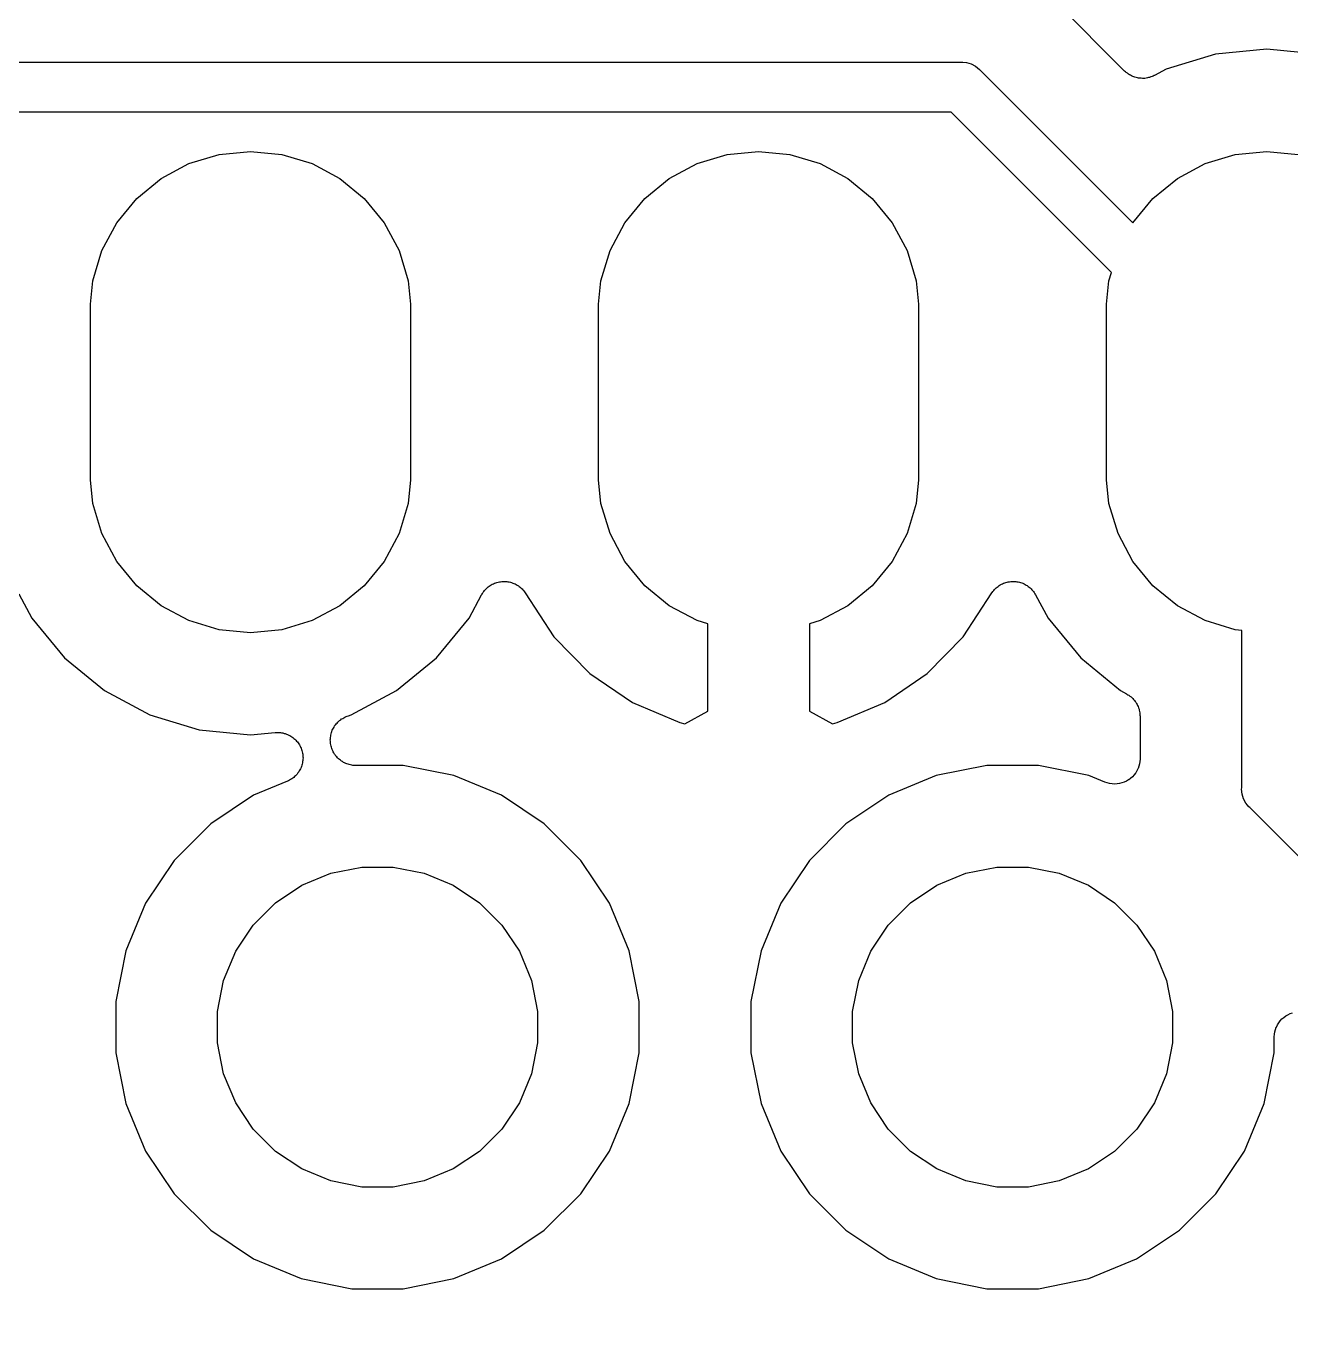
# Model space of a CAD drawing. Extents: x 20 to 116, y -135 to -20.
# Drawn here: x 81.12 to 87.45, y -66.48 to -59.96 of the extents above; entities that cross this region are included whole.
import ezdxf

# ---------------------------------------------------------------- set-up
doc = ezdxf.new("R2010")
doc.units = 0
doc.layers.add('BLACK', color=7, linetype='CONTINUOUS')

msp = doc.modelspace()

# ---------------------------------------------------------------- linework, layer by layer
at = {"layer": 'BLACK', "linetype": 'Continuous'}
for p, q in [((86.6146, -60.1844), (86.274, -59.8438)), ((87.0686, -60.1009), (86.822, -60.1757)), ((87.325, -60.0757), (87.0686, -60.1009)), ((87.5814, -60.1009), (87.325, -60.0757)), ((57.9118, -60.14), (85.7939, -60.14)), ((85.7939, -60.14), (85.8, -60.1394)), ((85.8, -60.1394), (85.8061, -60.14)), ((85.8061, -60.14), (85.8061, -60.14)), ((85.8061, -60.14), (85.8245, -60.1418)), ((85.8245, -60.1418), (85.8481, -60.1489)), ((85.8481, -60.1489), (85.8698, -60.1606)), ((85.8698, -60.1606), (85.8888, -60.1762)), ((85.8888, -60.1762), (85.8927, -60.1809)), ((85.8927, -60.1809), (86.6561, -60.9443)), ((86.619, -60.188), (86.6146, -60.1844)), ((86.623, -60.1921), (86.619, -60.188)), ((86.6285, -60.1959), (86.623, -60.1921)), ((86.6337, -60.2001), (86.6285, -60.1959)), ((86.6388, -60.2028), (86.6337, -60.2001)), ((86.6435, -60.206), (86.6388, -60.2028)), ((86.6496, -60.2087), (86.6435, -60.206)), ((86.6556, -60.2118), (86.6496, -60.2087)), ((86.661, -60.2135), (86.6556, -60.2118)), ((86.6663, -60.2157), (86.661, -60.2135)), ((86.6728, -60.2171), (86.6663, -60.2157)), ((86.6793, -60.2191), (86.6728, -60.2171)), ((86.685, -60.2197), (86.6793, -60.2191)), ((86.6905, -60.2208), (86.685, -60.2197)), ((86.6972, -60.2209), (86.6905, -60.2208)), ((86.704, -60.2216), (86.6972, -60.2209)), ((86.7096, -60.2211), (86.704, -60.2216)), ((86.7153, -60.2211), (86.7096, -60.2211)), ((86.7219, -60.2199), (86.7153, -60.2211)), ((86.7286, -60.2193), (86.7219, -60.2199)), ((86.7341, -60.2176), (86.7286, -60.2193)), ((86.7397, -60.2166), (86.7341, -60.2176)), ((86.7459, -60.2141), (86.7397, -60.2166)), ((86.7524, -60.2122), (86.7459, -60.2141)), ((86.7574, -60.2095), (86.7524, -60.2122)), ((86.7627, -60.2074), (86.7574, -60.2095)), ((86.7643, -60.2066), (86.7627, -60.2074)), ((86.822, -60.1757), (86.7643, -60.2066)), ((85.7482, -60.39), (57.8661, -60.39)), ((86.5493, -61.1911), (85.7482, -60.39)), ((81.9374, -60.6473), (82.0882, -60.6016)), ((82.0882, -60.6016), (82.245, -60.5861)), ((82.245, -60.5861), (82.4018, -60.6016)), ((82.4018, -60.6016), (82.5526, -60.6473)), ((84.4774, -60.6473), (84.6282, -60.6016)), ((84.6282, -60.6016), (84.785, -60.5861)), ((84.785, -60.5861), (84.9418, -60.6016)), ((84.9418, -60.6016), (85.0926, -60.6473)), ((87.0174, -60.6473), (87.1682, -60.6016)), ((87.1682, -60.6016), (87.325, -60.5861)), ((87.325, -60.5861), (87.4818, -60.6016)), ((81.7984, -60.7216), (81.9374, -60.6473)), ((82.5526, -60.6473), (82.6916, -60.7216)), ((84.3384, -60.7216), (84.4774, -60.6473)), ((85.0926, -60.6473), (85.2316, -60.7216)), ((86.8784, -60.7216), (87.0174, -60.6473)), ((81.6766, -60.8216), (81.7984, -60.7216)), ((82.6916, -60.7216), (82.8134, -60.8216)), ((84.2166, -60.8216), (84.3384, -60.7216)), ((85.2316, -60.7216), (85.3534, -60.8216)), ((86.7566, -60.8216), (86.8784, -60.7216)), ((81.5766, -60.9434), (81.6766, -60.8216)), ((82.8134, -60.8216), (82.9134, -60.9434)), ((84.1166, -60.9434), (84.2166, -60.8216)), ((85.3534, -60.8216), (85.4534, -60.9434)), ((86.6566, -60.9434), (86.7566, -60.8216)), ((81.5023, -61.0824), (81.5766, -60.9434)), ((82.9134, -60.9434), (82.9877, -61.0824)), ((84.0423, -61.0824), (84.1166, -60.9434)), ((85.4534, -60.9434), (85.5277, -61.0824)), ((86.6561, -60.9443), (86.6566, -60.9434)), ((81.4566, -61.2332), (81.5023, -61.0824)), ((82.9877, -61.0824), (83.0334, -61.2332)), ((83.9966, -61.2332), (84.0423, -61.0824)), ((85.5277, -61.0824), (85.5734, -61.2332)), ((86.5366, -61.2332), (86.5493, -61.1911)), ((81.445, -61.3507), (81.4566, -61.2332)), ((83.0334, -61.2332), (83.045, -61.3507)), ((83.985, -61.3507), (83.9966, -61.2332)), ((85.5734, -61.2332), (85.585, -61.3507)), ((86.525, -61.3507), (86.5366, -61.2332)), ((81.445, -62.2293), (81.445, -61.3507)), ((83.045, -61.3507), (83.045, -62.2293)), ((83.985, -62.2293), (83.985, -61.3507)), ((85.585, -61.3507), (85.585, -62.2293)), ((86.525, -62.2293), (86.525, -61.3507)), ((81.4566, -62.3468), (81.445, -62.2293)), ((83.045, -62.2293), (83.0334, -62.3468)), ((83.9966, -62.3468), (83.985, -62.2293)), ((85.585, -62.2293), (85.5734, -62.3468)), ((86.5366, -62.3468), (86.525, -62.2293)), ((81.5023, -62.4976), (81.4566, -62.3468)), ((83.0334, -62.3468), (82.9877, -62.4976)), ((84.0423, -62.4976), (83.9966, -62.3468)), ((85.5734, -62.3468), (85.5277, -62.4976)), ((86.5823, -62.4976), (86.5366, -62.3468)), ((81.5766, -62.6366), (81.5023, -62.4976)), ((82.9877, -62.4976), (82.9134, -62.6366)), ((84.1166, -62.6366), (84.0423, -62.4976)), ((85.5277, -62.4976), (85.4534, -62.6366)), ((86.6566, -62.6366), (86.5823, -62.4976)), ((81.6766, -62.7584), (81.5766, -62.6366)), ((82.9134, -62.6366), (82.8134, -62.7584)), ((84.2166, -62.7584), (84.1166, -62.6366)), ((85.4534, -62.6366), (85.3534, -62.7584)), ((86.7566, -62.7584), (86.6566, -62.6366)), ((81.7984, -62.8584), (81.6766, -62.7584)), ((82.8134, -62.7584), (82.6916, -62.8584)), ((83.4118, -62.7863), (83.4152, -62.7814)), ((83.4152, -62.7814), (83.4198, -62.7768)), ((83.4198, -62.7768), (83.4241, -62.7719)), ((83.4241, -62.7719), (83.4287, -62.7682)), ((83.4287, -62.7682), (83.4329, -62.7641)), ((83.4329, -62.7641), (83.4384, -62.7605)), ((83.4384, -62.7605), (83.4435, -62.7565)), ((83.4435, -62.7565), (83.4487, -62.7538)), ((83.4487, -62.7538), (83.4537, -62.7506)), ((83.4537, -62.7506), (83.4597, -62.7481)), ((83.4597, -62.7481), (83.4655, -62.7452)), ((83.4655, -62.7452), (83.4712, -62.7435)), ((83.4712, -62.7435), (83.4767, -62.7413)), ((83.4767, -62.7413), (83.4831, -62.7401)), ((83.4831, -62.7401), (83.4894, -62.7383)), ((83.4894, -62.7383), (83.4952, -62.7378)), ((83.4952, -62.7378), (83.501, -62.7368)), ((83.501, -62.7368), (83.5076, -62.7368)), ((83.5076, -62.7368), (83.5141, -62.7363)), ((83.5141, -62.7363), (83.5199, -62.7369)), ((83.5199, -62.7369), (83.5258, -62.737)), ((83.5258, -62.737), (83.5322, -62.7383)), ((83.5322, -62.7383), (83.5387, -62.739)), ((83.5387, -62.739), (83.5443, -62.7408)), ((83.5443, -62.7408), (83.5501, -62.742)), ((83.5501, -62.742), (83.5561, -62.7446)), ((83.5561, -62.7446), (83.5623, -62.7465)), ((83.5623, -62.7465), (83.5675, -62.7494)), ((83.5675, -62.7494), (83.5729, -62.7517)), ((83.5729, -62.7517), (83.5783, -62.7553)), ((83.5783, -62.7553), (83.584, -62.7585)), ((83.584, -62.7585), (83.5886, -62.7623)), ((83.5886, -62.7623), (83.5934, -62.7656)), ((83.5934, -62.7656), (83.598, -62.7702)), ((83.598, -62.7702), (83.603, -62.7744)), ((83.603, -62.7744), (83.6067, -62.779)), ((83.6067, -62.779), (83.6109, -62.7832)), ((84.3384, -62.8584), (84.2166, -62.7584)), ((85.3534, -62.7584), (85.2316, -62.8584)), ((85.9566, -62.7872), (85.9603, -62.7818)), ((85.9603, -62.7818), (85.9645, -62.7777)), ((85.9645, -62.7777), (85.9682, -62.7732)), ((85.9682, -62.7732), (85.9733, -62.769)), ((85.9733, -62.769), (85.9779, -62.7645)), ((85.9779, -62.7645), (85.9829, -62.7612)), ((85.9829, -62.7612), (85.9874, -62.7575)), ((85.9874, -62.7575), (85.9932, -62.7544)), ((85.9932, -62.7544), (85.9987, -62.7508)), ((85.9987, -62.7508), (86.0041, -62.7486)), ((86.0041, -62.7486), (86.0093, -62.7459)), ((86.0093, -62.7459), (86.0156, -62.744)), ((86.0156, -62.744), (86.0216, -62.7415)), ((86.0216, -62.7415), (86.0274, -62.7404)), ((86.0274, -62.7404), (86.033, -62.7387)), ((86.033, -62.7387), (86.0395, -62.738)), ((86.0395, -62.738), (86.0459, -62.7368)), ((86.0459, -62.7368), (86.0518, -62.7368)), ((86.0518, -62.7368), (86.0577, -62.7363)), ((86.0577, -62.7363), (86.0642, -62.7369)), ((86.0642, -62.7369), (86.0707, -62.7369)), ((86.0707, -62.7369), (86.0765, -62.7381)), ((86.0765, -62.7381), (86.0824, -62.7387)), ((86.0824, -62.7387), (86.0886, -62.7406)), ((86.0886, -62.7406), (86.095, -62.7419)), ((86.095, -62.7419), (86.1005, -62.7441)), ((86.1005, -62.7441), (86.1061, -62.7458)), ((86.1061, -62.7458), (86.1119, -62.7489)), ((86.1119, -62.7489), (86.1179, -62.7514)), ((86.1179, -62.7514), (86.1228, -62.7547)), ((86.1228, -62.7547), (86.128, -62.7575)), ((86.128, -62.7575), (86.1331, -62.7616)), ((86.1331, -62.7616), (86.1385, -62.7652)), ((86.1385, -62.7652), (86.1426, -62.7694)), ((86.1426, -62.7694), (86.1472, -62.7731)), ((86.1472, -62.7731), (86.1514, -62.7782)), ((86.1514, -62.7782), (86.156, -62.7828)), ((86.8784, -62.8584), (86.7566, -62.7584)), ((81.087, -62.7983), (81.1522, -62.9202)), ((83.3378, -62.9202), (83.4003, -62.8034)), ((83.4003, -62.8034), (83.4011, -62.8018)), ((83.4011, -62.8018), (83.4048, -62.7964)), ((83.4048, -62.7964), (83.408, -62.7907)), ((83.408, -62.7907), (83.4118, -62.7863)), ((83.6109, -62.7832), (83.6145, -62.7887)), ((83.6145, -62.7887), (83.6186, -62.7938)), ((83.6186, -62.7938), (83.7618, -63.0129)), ((85.8082, -63.0129), (85.9514, -62.7937)), ((85.9514, -62.7937), (85.9524, -62.7923)), ((85.9524, -62.7923), (85.9566, -62.7872)), ((86.156, -62.7828), (86.1592, -62.7877)), ((86.1592, -62.7877), (86.163, -62.7922)), ((86.163, -62.7922), (86.1661, -62.798)), ((86.1661, -62.798), (86.1697, -62.8034)), ((86.1697, -62.8034), (86.2322, -62.9202)), ((81.9374, -62.9327), (81.7984, -62.8584)), ((82.6916, -62.8584), (82.5526, -62.9327)), ((84.4774, -62.9327), (84.3384, -62.8584)), ((85.2316, -62.8584), (85.0926, -62.9327)), ((87.0174, -62.9327), (86.8784, -62.8584)), ((81.1522, -62.9202), (81.3156, -63.1194)), ((82.0882, -62.9784), (81.9374, -62.9327)), ((82.5526, -62.9327), (82.4018, -62.9784)), ((83.1744, -63.1194), (83.3378, -62.9202)), ((84.531, -62.9489), (84.4774, -62.9327)), ((84.531, -63.3848), (84.531, -62.9489)), ((85.0926, -62.9327), (85.039, -62.9489)), ((85.039, -62.9489), (85.039, -63.3848)), ((86.2322, -62.9202), (86.3956, -63.1194)), ((87.1682, -62.9784), (87.0174, -62.9327)), ((82.245, -62.9939), (82.0882, -62.9784)), ((82.4018, -62.9784), (82.245, -62.9939)), ((83.7618, -63.0129), (83.942, -63.1967)), ((85.628, -63.1967), (85.8082, -63.0129)), ((87.2, -62.9816), (87.1682, -62.9784)), ((87.2, -63.7689), (87.2, -62.9816)), ((81.3156, -63.1194), (81.5148, -63.2828)), ((82.9752, -63.2828), (83.1744, -63.1194)), ((86.3956, -63.1194), (86.5948, -63.2828)), ((83.942, -63.1967), (84.1546, -63.3418)), ((85.4154, -63.3418), (85.628, -63.1967)), ((81.5148, -63.2828), (81.742, -63.4043)), ((82.748, -63.4043), (82.9752, -63.2828)), ((86.5948, -63.2828), (86.6249, -63.2989)), ((86.6249, -63.2989), (86.6264, -63.2997)), ((86.6264, -63.2997), (86.6311, -63.3029)), ((86.6311, -63.3029), (86.636, -63.3056)), ((84.1546, -63.3418), (84.3916, -63.4427)), ((85.1784, -63.4427), (85.4154, -63.3418)), ((86.636, -63.3056), (86.6412, -63.3099)), ((86.6412, -63.3099), (86.6468, -63.3138)), ((86.6468, -63.3138), (86.6508, -63.3178)), ((86.6508, -63.3178), (86.6551, -63.3214)), ((86.6551, -63.3214), (86.6594, -63.3267)), ((86.6594, -63.3267), (86.6641, -63.3315)), ((86.6641, -63.3315), (86.6672, -63.3363)), ((86.6672, -63.3363), (86.6708, -63.3406)), ((86.6708, -63.3406), (86.674, -63.3466)), ((86.674, -63.3466), (86.6777, -63.3523)), ((86.6777, -63.3523), (86.6798, -63.3575)), ((86.6798, -63.3575), (86.6824, -63.3625)), ((86.6824, -63.3625), (86.6844, -63.369)), ((86.6844, -63.369), (86.6869, -63.3753)), ((81.742, -63.4043), (81.9886, -63.4791)), ((82.6863, -63.436), (82.6906, -63.4317)), ((82.6906, -63.4317), (82.6959, -63.4282)), ((82.6959, -63.4282), (82.7008, -63.4242)), ((82.7008, -63.4242), (82.7062, -63.4213)), ((82.7062, -63.4213), (82.7113, -63.4179)), ((82.7113, -63.4179), (82.7171, -63.4155)), ((82.7171, -63.4155), (82.7226, -63.4126)), ((82.7226, -63.4126), (82.7285, -63.4108)), ((82.7285, -63.4108), (82.7342, -63.4085)), ((82.7342, -63.4085), (82.748, -63.4043)), ((84.4161, -63.4479), (84.531, -63.3848)), ((85.039, -63.3848), (85.1539, -63.4479)), ((86.6869, -63.3753), (86.688, -63.3808)), ((86.688, -63.3808), (86.6896, -63.3862)), ((86.6896, -63.3862), (86.6902, -63.393)), ((86.6902, -63.393), (86.6915, -63.3997)), ((86.6915, -63.3997), (86.6915, -63.4053)), ((86.6915, -63.4053), (86.692, -63.4109)), ((86.692, -63.4109), (86.692, -63.623)), ((81.9886, -63.4791), (82.245, -63.5043)), ((82.245, -63.5043), (82.3683, -63.4922)), ((82.3683, -63.4922), (82.37, -63.492)), ((82.37, -63.492), (82.3762, -63.4921)), ((82.3762, -63.4921), (82.3823, -63.4916)), ((82.3823, -63.4916), (82.3885, -63.4923)), ((82.3885, -63.4923), (82.3948, -63.4924)), ((82.3948, -63.4924), (82.4008, -63.4936)), ((82.4008, -63.4936), (82.4069, -63.4943)), ((82.4069, -63.4943), (82.4129, -63.4962)), ((82.4129, -63.4962), (82.4191, -63.4975)), ((82.4191, -63.4975), (82.4247, -63.4999)), ((82.6466, -63.5045), (82.6484, -63.4986)), ((82.6484, -63.4986), (82.6497, -63.4926)), ((82.6497, -63.4926), (82.6521, -63.4868)), ((82.6521, -63.4868), (82.654, -63.4808)), ((82.654, -63.4808), (82.6569, -63.4754)), ((82.6569, -63.4754), (82.6592, -63.4697)), ((82.6592, -63.4697), (82.6628, -63.4645)), ((82.6628, -63.4645), (82.6657, -63.459)), ((82.6657, -63.459), (82.6697, -63.4543)), ((82.6697, -63.4543), (82.6731, -63.4492)), ((82.6731, -63.4492), (82.6775, -63.4447)), ((82.6775, -63.4447), (82.6815, -63.4399)), ((82.6815, -63.4399), (82.6863, -63.436)), ((84.3916, -63.4427), (84.4161, -63.4479)), ((85.1539, -63.4479), (85.1784, -63.4427)), ((82.4247, -63.4999), (82.4305, -63.5018)), ((82.4305, -63.5018), (82.4361, -63.5048)), ((82.4361, -63.5048), (82.4419, -63.5073)), ((82.4419, -63.5073), (82.4469, -63.5107)), ((82.4469, -63.5107), (82.4523, -63.5137)), ((82.4523, -63.5137), (82.4571, -63.5177)), ((82.4571, -63.5177), (82.4623, -63.5213)), ((82.4623, -63.5213), (82.4666, -63.5256)), ((82.4666, -63.5256), (82.4713, -63.5296)), ((82.4713, -63.5296), (82.4753, -63.5345)), ((82.4753, -63.5345), (82.4797, -63.539)), ((82.4797, -63.539), (82.483, -63.5441)), ((82.483, -63.5441), (82.4869, -63.5488)), ((82.4869, -63.5488), (82.4898, -63.5544)), ((82.4898, -63.5544), (82.4932, -63.5597)), ((82.4932, -63.5597), (82.4955, -63.5654)), ((82.644, -63.5291), (82.6447, -63.523)), ((82.6446, -63.5354), (82.644, -63.5291)), ((82.6446, -63.5417), (82.6446, -63.5354)), ((82.6457, -63.5477), (82.6446, -63.5417)), ((82.6447, -63.5169), (82.646, -63.5107)), ((82.6447, -63.523), (82.6447, -63.5169)), ((82.6463, -63.5538), (82.6457, -63.5477)), ((82.646, -63.5107), (82.6466, -63.5045)), ((82.6481, -63.5598), (82.6463, -63.5538)), ((82.6492, -63.566), (82.6481, -63.5598)), ((82.4955, -63.5654), (82.4984, -63.5708)), ((82.4984, -63.5708), (82.5002, -63.5768)), ((82.5002, -63.5768), (82.5025, -63.5827)), ((82.5025, -63.5827), (82.5037, -63.5887)), ((82.5037, -63.5887), (82.5054, -63.5946)), ((82.5054, -63.5946), (82.506, -63.6008)), ((82.506, -63.6008), (82.5072, -63.607)), ((82.5071, -63.6255), (82.507, -63.6318)), ((82.5077, -63.6192), (82.5071, -63.6255)), ((82.5072, -63.607), (82.5072, -63.6131)), ((82.5072, -63.6131), (82.5077, -63.6192)), ((82.6516, -63.5717), (82.6492, -63.566)), ((82.6533, -63.5776), (82.6516, -63.5717)), ((82.6562, -63.5832), (82.6533, -63.5776)), ((82.6586, -63.589), (82.6562, -63.5832)), ((82.6619, -63.5941), (82.6586, -63.589)), ((82.6648, -63.5995), (82.6619, -63.5941)), ((82.6687, -63.6044), (82.6648, -63.5995)), ((82.6722, -63.6097), (82.6687, -63.6044)), ((82.6765, -63.6141), (82.6722, -63.6097)), ((82.6803, -63.6189), (82.6765, -63.6141)), ((82.6851, -63.6229), (82.6803, -63.6189)), ((82.6895, -63.6274), (82.6851, -63.6229)), ((82.6946, -63.6308), (82.6895, -63.6274)), ((86.692, -63.6248), (86.6906, -63.6369)), ((86.692, -63.623), (86.692, -63.6241)), ((86.692, -63.6241), (86.692, -63.6241)), ((86.692, -63.6241), (86.692, -63.6242)), ((86.692, -63.6242), (86.692, -63.6248)), ((82.4821, -63.6943), (82.4786, -63.6995)), ((82.4861, -63.6894), (82.4821, -63.6943)), ((82.489, -63.684), (82.4861, -63.6894)), ((82.4925, -63.6789), (82.489, -63.684)), ((82.4949, -63.6731), (82.4925, -63.6789)), ((82.4979, -63.6676), (82.4949, -63.6731)), ((82.4997, -63.6617), (82.4979, -63.6676)), ((82.5021, -63.6561), (82.4997, -63.6617)), ((82.5033, -63.6499), (82.5021, -63.6561)), ((82.5052, -63.6439), (82.5033, -63.6499)), ((82.5058, -63.6378), (82.5052, -63.6439)), ((82.507, -63.6318), (82.5058, -63.6378)), ((82.6993, -63.6348), (82.6946, -63.6308)), ((82.7048, -63.6378), (82.6993, -63.6348)), ((82.71, -63.6414), (82.7048, -63.6378)), ((82.7156, -63.6438), (82.71, -63.6414)), ((82.721, -63.6467), (82.7156, -63.6438)), ((82.727, -63.6486), (82.721, -63.6467)), ((82.7328, -63.6511), (82.727, -63.6486)), ((82.7388, -63.6524), (82.7328, -63.6511)), ((82.7446, -63.6542), (82.7388, -63.6524)), ((82.7509, -63.6549), (82.7446, -63.6542)), ((82.757, -63.6562), (82.7509, -63.6549)), ((82.7632, -63.6563), (82.757, -63.6562)), ((82.7693, -63.657), (82.7632, -63.6563)), ((82.771, -63.657), (82.7693, -63.657)), ((83.0088, -63.657), (82.771, -63.657)), ((83.2615, -63.7073), (83.0088, -63.657)), ((85.9262, -63.657), (85.6735, -63.7073)), ((86.1838, -63.657), (85.9262, -63.657)), ((86.4365, -63.7073), (86.1838, -63.657)), ((86.6698, -63.6948), (86.6621, -63.7039)), ((86.67, -63.6945), (86.6698, -63.6948)), ((86.6702, -63.6942), (86.67, -63.6945)), ((86.676, -63.6835), (86.6702, -63.6942)), ((86.6817, -63.673), (86.676, -63.6835)), ((86.6818, -63.6727), (86.6817, -63.673)), ((86.682, -63.6724), (86.6818, -63.6727)), ((86.6856, -63.6609), (86.682, -63.6724)), ((86.6892, -63.6494), (86.6856, -63.6609)), ((86.6893, -63.6491), (86.6892, -63.6494)), ((86.6894, -63.6488), (86.6893, -63.6491)), ((86.6906, -63.6369), (86.6894, -63.6488)), ((82.4293, -63.7359), (82.2604, -63.8059)), ((82.4347, -63.733), (82.4293, -63.7359)), ((82.4404, -63.7307), (82.4347, -63.733)), ((82.4456, -63.7272), (82.4404, -63.7307)), ((82.4512, -63.7242), (82.4456, -63.7272)), ((82.4559, -63.7204), (82.4512, -63.7242)), ((82.461, -63.717), (82.4559, -63.7204)), ((82.4655, -63.7125), (82.461, -63.717)), ((82.4704, -63.7085), (82.4655, -63.7125)), ((82.4743, -63.7038), (82.4704, -63.7085)), ((82.4786, -63.6995), (82.4743, -63.7038)), ((83.4996, -63.8059), (83.2615, -63.7073)), ((85.6735, -63.7073), (85.4354, -63.8059)), ((86.5164, -63.7403), (86.4365, -63.7073)), ((86.5279, -63.7438), (86.5164, -63.7403)), ((86.5395, -63.7474), (86.5279, -63.7438)), ((86.5398, -63.7475), (86.5395, -63.7474)), ((86.5401, -63.7476), (86.5398, -63.7475)), ((86.5521, -63.7488), (86.5401, -63.7476)), ((86.5641, -63.75), (86.5521, -63.7488)), ((86.5644, -63.75), (86.5641, -63.75)), ((86.5648, -63.75), (86.5644, -63.75)), ((86.5768, -63.7489), (86.5648, -63.75)), ((86.5888, -63.7478), (86.5768, -63.7489)), ((86.5891, -63.7477), (86.5888, -63.7478)), ((86.5895, -63.7476), (86.5891, -63.7477)), ((86.6011, -63.7442), (86.5895, -63.7476)), ((86.6126, -63.7408), (86.6011, -63.7442)), ((86.6129, -63.7406), (86.6126, -63.7408)), ((86.6132, -63.7405), (86.6129, -63.7406)), ((86.6239, -63.7349), (86.6132, -63.7405)), ((86.6345, -63.7293), (86.6239, -63.7349)), ((86.6348, -63.7291), (86.6345, -63.7293)), ((86.6351, -63.7289), (86.6348, -63.7291)), ((86.6445, -63.7213), (86.6351, -63.7289)), ((86.6539, -63.7138), (86.6445, -63.7213)), ((86.6541, -63.7135), (86.6539, -63.7138)), ((86.6543, -63.7133), (86.6541, -63.7135)), ((86.6621, -63.7039), (86.6543, -63.7133)), ((82.2604, -63.8059), (82.0462, -63.949)), ((83.7138, -63.949), (83.4996, -63.8059)), ((85.4354, -63.8059), (85.2212, -63.949)), ((87.1994, -63.775), (87.2, -63.7689)), ((87.2018, -63.7995), (87.1994, -63.775)), ((87.209, -63.8231), (87.2018, -63.7995)), ((87.2206, -63.8448), (87.209, -63.8231)), ((87.2295, -63.8557), (87.2206, -63.8448)), ((87.2362, -63.8638), (87.2295, -63.8557)), ((87.2409, -63.8677), (87.2362, -63.8638)), ((89.8524, -66.4792), (87.2409, -63.8677)), ((82.0462, -63.949), (81.864, -64.1312)), ((83.896, -64.1312), (83.7138, -63.949)), ((85.2212, -63.949), (85.039, -64.1312)), ((81.864, -64.1312), (81.7209, -64.3454)), ((84.0391, -64.3454), (83.896, -64.1312)), ((85.039, -64.1312), (84.8959, -64.3454)), ((82.5011, -64.256), (82.6466, -64.1957)), ((82.6466, -64.1957), (82.8012, -64.165)), ((82.8012, -64.165), (82.9588, -64.165)), ((82.9588, -64.165), (83.1134, -64.1957)), ((83.1134, -64.1957), (83.2589, -64.256)), ((85.6761, -64.256), (85.8216, -64.1957)), ((85.8216, -64.1957), (85.9762, -64.165)), ((85.9762, -64.165), (86.1338, -64.165)), ((86.1338, -64.165), (86.2884, -64.1957)), ((86.2884, -64.1957), (86.4339, -64.256)), ((82.37, -64.3436), (82.5011, -64.256)), ((83.2589, -64.256), (83.39, -64.3436)), ((85.545, -64.3436), (85.6761, -64.256)), ((86.4339, -64.256), (86.565, -64.3436)), ((81.7209, -64.3454), (81.6223, -64.5835)), ((82.2586, -64.455), (82.37, -64.3436)), ((83.39, -64.3436), (83.5014, -64.455)), ((84.1377, -64.5835), (84.0391, -64.3454)), ((84.8959, -64.3454), (84.7973, -64.5835)), ((85.4336, -64.455), (85.545, -64.3436)), ((86.565, -64.3436), (86.6764, -64.455)), ((82.171, -64.5861), (82.2586, -64.455)), ((83.5014, -64.455), (83.589, -64.5861)), ((85.346, -64.5861), (85.4336, -64.455)), ((86.6764, -64.455), (86.764, -64.5861)), ((81.6223, -64.5835), (81.572, -64.8362)), ((82.1107, -64.7316), (82.171, -64.5861)), ((83.589, -64.5861), (83.6493, -64.7316)), ((84.188, -64.8362), (84.1377, -64.5835)), ((84.7973, -64.5835), (84.747, -64.8362)), ((85.2857, -64.7316), (85.346, -64.5861)), ((86.764, -64.5861), (86.8243, -64.7316)), ((82.08, -64.8862), (82.1107, -64.7316)), ((83.6493, -64.7316), (83.68, -64.8862)), ((85.255, -64.8862), (85.2857, -64.7316)), ((86.8243, -64.7316), (86.855, -64.8862)), ((81.572, -64.8362), (81.572, -65.0938)), ((84.188, -65.0938), (84.188, -64.8362)), ((84.747, -64.8362), (84.747, -65.0938)), ((82.08, -65.0438), (82.08, -64.8862)), ((83.68, -64.8862), (83.68, -65.0438)), ((85.255, -65.0438), (85.255, -64.8862)), ((86.855, -64.8862), (86.855, -65.0438)), ((87.393, -64.9338), (87.4008, -64.9244)), ((87.4008, -64.9244), (87.401, -64.9242)), ((87.401, -64.9242), (87.4011, -64.9241)), ((87.4011, -64.9241), (87.4106, -64.9165)), ((87.4106, -64.9165), (87.4201, -64.9088)), ((87.4201, -64.9088), (87.4203, -64.9087)), ((87.4203, -64.9087), (87.4205, -64.9085)), ((87.4205, -64.9085), (87.4311, -64.903)), ((87.4311, -64.903), (87.442, -64.8972)), ((87.442, -64.8972), (87.4422, -64.8971)), ((87.4422, -64.8971), (87.4424, -64.897)), ((87.4424, -64.897), (87.454, -64.8936)), ((87.3644, -65.0008), (87.3657, -64.9888)), ((87.3657, -64.9886), (87.3658, -64.9884)), ((87.3657, -64.9888), (87.3657, -64.9886)), ((87.3658, -64.9884), (87.3695, -64.9767)), ((87.3695, -64.9767), (87.3731, -64.9652)), ((87.3731, -64.9652), (87.3732, -64.965)), ((87.3732, -64.965), (87.3733, -64.9648)), ((87.3733, -64.9648), (87.3792, -64.9541)), ((87.3792, -64.9541), (87.385, -64.9434)), ((87.385, -64.9434), (87.3851, -64.9432)), ((87.3851, -64.9432), (87.3852, -64.943)), ((87.3852, -64.943), (87.393, -64.9338)), ((82.1107, -65.1984), (82.08, -65.0438)), ((83.68, -65.0438), (83.6493, -65.1984)), ((85.2857, -65.1984), (85.255, -65.0438)), ((86.855, -65.0438), (86.8243, -65.1984)), ((87.363, -65.013), (87.3644, -65.0008)), ((87.363, -65.0135), (87.363, -65.013)), ((87.363, -65.0148), (87.363, -65.0135)), ((87.363, -65.0135), (87.363, -65.0135)), ((87.363, -65.0135), (87.363, -65.0135)), ((87.363, -65.0938), (87.363, -65.0148)), ((81.572, -65.0938), (81.6223, -65.3465)), ((84.1377, -65.3465), (84.188, -65.0938)), ((84.747, -65.0938), (84.7973, -65.3465)), ((87.3127, -65.3465), (87.363, -65.0938)), ((82.171, -65.3439), (82.1107, -65.1984)), ((83.6493, -65.1984), (83.589, -65.3439)), ((85.346, -65.3439), (85.2857, -65.1984)), ((86.8243, -65.1984), (86.764, -65.3439)), ((81.6223, -65.3465), (81.7209, -65.5846)), ((82.2586, -65.475), (82.171, -65.3439)), ((83.589, -65.3439), (83.5014, -65.475)), ((84.0391, -65.5846), (84.1377, -65.3465)), ((84.7973, -65.3465), (84.8959, -65.5846)), ((85.4336, -65.475), (85.346, -65.3439)), ((86.764, -65.3439), (86.6764, -65.475)), ((87.2141, -65.5846), (87.3127, -65.3465)), ((82.37, -65.5864), (82.2586, -65.475)), ((83.5014, -65.475), (83.39, -65.5864)), ((85.545, -65.5864), (85.4336, -65.475)), ((86.6764, -65.475), (86.565, -65.5864)), ((81.7209, -65.5846), (81.864, -65.7988)), ((83.896, -65.7988), (84.0391, -65.5846)), ((84.8959, -65.5846), (85.039, -65.7988)), ((87.071, -65.7988), (87.2141, -65.5846)), ((82.5011, -65.674), (82.37, -65.5864)), ((83.39, -65.5864), (83.2589, -65.674)), ((85.6761, -65.674), (85.545, -65.5864)), ((86.565, -65.5864), (86.4339, -65.674)), ((82.6466, -65.7343), (82.5011, -65.674)), ((83.2589, -65.674), (83.1134, -65.7343)), ((85.8216, -65.7343), (85.6761, -65.674)), ((86.4339, -65.674), (86.2884, -65.7343)), ((82.8012, -65.765), (82.6466, -65.7343)), ((82.9588, -65.765), (82.8012, -65.765)), ((83.1134, -65.7343), (82.9588, -65.765)), ((85.9762, -65.765), (85.8216, -65.7343)), ((86.1338, -65.765), (85.9762, -65.765)), ((86.2884, -65.7343), (86.1338, -65.765)), ((81.864, -65.7988), (82.0462, -65.981)), ((83.7138, -65.981), (83.896, -65.7988)), ((85.039, -65.7988), (85.2212, -65.981)), ((86.8888, -65.981), (87.071, -65.7988)), ((82.0462, -65.981), (82.2604, -66.1241)), ((83.4996, -66.1241), (83.7138, -65.981)), ((85.2212, -65.981), (85.4354, -66.1241)), ((86.6746, -66.1241), (86.8888, -65.981)), ((82.2604, -66.1241), (82.4985, -66.2227)), ((83.2615, -66.2227), (83.4996, -66.1241)), ((85.4354, -66.1241), (85.6735, -66.2227)), ((86.4365, -66.2227), (86.6746, -66.1241)), ((82.4985, -66.2227), (82.7512, -66.273)), ((83.0088, -66.273), (83.2615, -66.2227)), ((85.6735, -66.2227), (85.9262, -66.273)), ((86.1838, -66.273), (86.4365, -66.2227)), ((82.7512, -66.273), (83.0088, -66.273)), ((85.9262, -66.273), (86.1838, -66.273))]:
    msp.add_line(p, q, dxfattribs=at)

doc.saveas('drawing.dxf')
